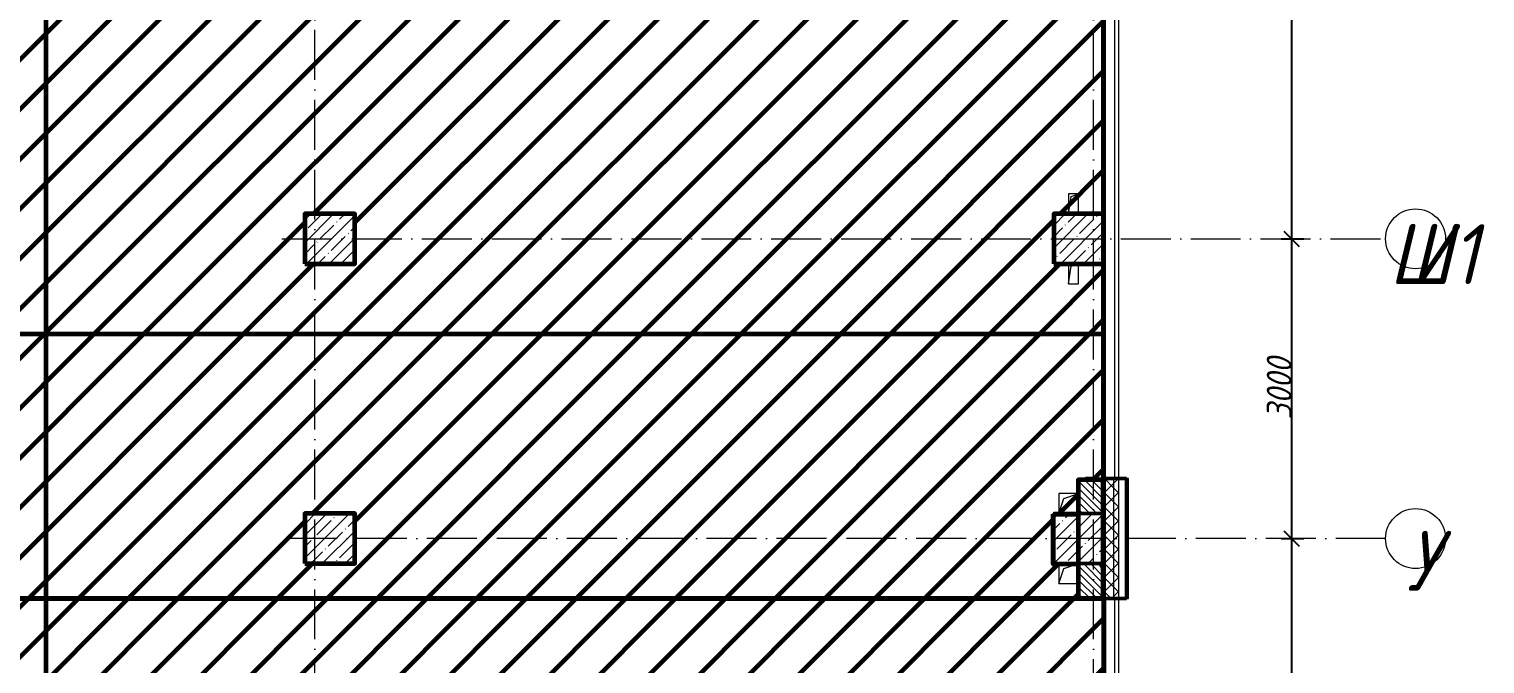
# Model space of a CAD drawing. Header units: millimetres. Extents: x -606178 to 312196, y -19338 to 632709.
# Drawn here: x -335342 to -320762, y 484871 to 491224 of the extents above; entities that cross this region are included whole.
import ezdxf

# ---------------------------------------------------------------- set-up
doc = ezdxf.new("R2010")
doc.units = ezdxf.units.MM
doc.linetypes.add('50_200_ШТРИХ_1Т_ш5_п1_п1_', pattern=[700, 500, -100, 0, -100])
for name, color, linetype, lineweight in [('6.4.1) Окр пт с инж. ПТ2.16', 3, 'Continuous', 60), ('6.4.3) Окр пт с инж. ПТ2.3', 150, 'Continuous', 60), ('A-____-____-DIMS', 7, 'Continuous', 9), ('A-GENM-____-MCUT', 7, 'Continuous', 25), ('A-GENM-____-OTLN', 7, 'Continuous', 9), ('A-GENM-____-OTLN-1', 7, 'Continuous', 25), ('A-WALL-____-MCUT-2', 7, 'Continuous', 50), ('A-WALL-____-MCUT-3', 7, 'Continuous', 9), ('A-WALL-____-OTLN', 7, 'Continuous', 9), ('A-WALL-____-PATT-1', 7, 'Continuous', 9), ('A-WALL-FNSH-MCUT-1', 7, 'Continuous', 9), ('S-COLS-____-MCUT', 7, 'Continuous', 50), ('S-COLS-____-OTLN', 7, 'Continuous', 9), ('S-GRID-____-IDEN', 7, 'Continuous', 9), ('S-GRID-____-OTLN-1', 7, '50_200_ШТРИХ_1Т_ш5_п1_п1_', 9)]:
    doc.layers.add(name, color=color, linetype=linetype, lineweight=lineweight)
doc.styles.add('ISOCPEUR_I', font='isocpeui.ttf', dxfattribs={"width": 0.9, "height": 2.5})
doc.styles.add('ISOCPEUR_I_9', font='isocpeui.ttf', dxfattribs={"width": 0.9, "height": 250})
doc.dimstyles.new('ISO-2_5_0_9К_БОЛЬШОЙ_ОСИ', dxfattribs={"dimscale": 304.8, "dimtxt": 248.995294, "dimasz": 0.492126, "dimexe": 0.393701, "dimexo": 0, "dimgap": 0, "dimtad": 1, "dimdec": 0, "dimzin": 0, "dimdsep": 46, "dimtxsty": 'ISOCPEUR_I_9', "dimblk1": 'OBLIQUE', "dimblk2": 'OBLIQUE', "dimsah": 1, "dimcen": 0.09, "dimdle": 0.393701, "dimazin": 0, "dimtfac": 1, "dimtdec": 4, "dimtix": 1, "dimtmove": 0, "dimatfit": 3, "dimfxl": 1, "dimtvp": 1, "dimtolj": 1, "dimtzin": 0, "dimarcsym": 2})
pattern_1 = [(45, (-425830.77, 451794.26), (-70.71068, 70.71068), []), (135, (-425830.77, 451794.26), (-70.71068, -70.71068), [])]
pattern_2 = [(135, (-425830.77, 451794.26), (-35.35534, -35.35534), [])]

# ---------------------------------------------------------------- blocks, each defined once
blk = doc.blocks.new('BSC_Колонна _Прямоугольная - 500х500-V35-АР1_План отверстий 1 этажа в осях 1-64_А-ГГ')
at = {"layer": 'S-COLS-____-OTLN'}
h = blk.add_hatch(dxfattribs=at)
h.set_pattern_fill('FP_67', color=256, style=0, pattern_type=2)
h.set_pattern_definition([(45, (-101000, -34331.04), (-114.04925, 114.04925), []), (45, (-100885.95, -34331.04), (-114.04925, 114.04925), [201.613, -40.323, 3.353, -36.97])])
h.paths.add_polyline_path([(-250, -250), (250, -250), (250, 250), (-250, 250), (-250, -57)], flags=0)
at = {"layer": 'S-COLS-____-MCUT'}
for p, q in [((250, 250), (-250, 250)), ((-250, 250), (-250, -250)), ((250, -250), (250, 250)), ((-250, -250), (250, -250))]:
    blk.add_line(p, q, dxfattribs=at)
blk = doc.blocks.new('BSC_Колонна _Прямоугольная - 500х500-V36-АР1_План отверстий 1 этажа в осях 1-64_А-ГГ')
at = {"layer": 'S-COLS-____-OTLN'}
h = blk.add_hatch(dxfattribs=at)
h.set_pattern_fill('FP_68', color=256, style=0, pattern_type=2)
h.set_pattern_definition([(45, (-93500, -34331.04), (-114.04925, 114.04925), []), (45, (-93385.95, -34331.04), (-114.04925, 114.04925), [201.613, -40.323, 3.353, -36.97])])
h.paths.add_polyline_path([(-250, -250), (250, -250), (250, 250), (-250, 250)], flags=0)
at = {"layer": 'S-COLS-____-MCUT'}
for p, q in [((250, 250), (-250, 250)), ((-250, 250), (-250, -250)), ((250, -250), (250, 250)), ((-250, -250), (250, -250))]:
    blk.add_line(p, q, dxfattribs=at)
blk = doc.blocks.new('BSC_Колонна _Прямоугольная - 500х500-V37-АР1_План отверстий 1 этажа в осях 1-64_А-ГГ')
at = {"layer": 'S-COLS-____-OTLN'}
h = blk.add_hatch(dxfattribs=at)
h.set_pattern_fill('FP_69', color=256, style=0, pattern_type=2)
h.set_pattern_definition([(45, (-101000, -37331.04), (-114.04925, 114.04925), []), (45, (-100885.95, -37331.04), (-114.04925, 114.04925), [201.613, -40.323, 3.353, -36.97])])
h.paths.add_polyline_path([(-250, -250), (250, -250), (250, 250), (-250, 250)], flags=0)
at = {"layer": 'S-COLS-____-MCUT'}
for p, q in [((250, 250), (-250, 250)), ((-250, 250), (-250, -250)), ((250, -250), (250, 250)), ((-250, -250), (250, -250))]:
    blk.add_line(p, q, dxfattribs=at)
blk = doc.blocks.new('BSC_Колонна _Прямоугольная - 500х500-V38-АР1_План отверстий 1 этажа в осях 1-64_А-ГГ')
at = {"layer": 'S-COLS-____-OTLN'}
h = blk.add_hatch(dxfattribs=at)
h.set_pattern_fill('FP_70', color=256, style=0, pattern_type=2)
h.set_pattern_definition([(45, (-93500, -37331.04), (-114.04925, 114.04925), []), (45, (-93385.95, -37331.04), (-114.04925, 114.04925), [201.613, -40.323, 3.353, -36.97])])
h.paths.add_polyline_path([(-250, -250), (250, -250), (250, 250), (-250, 250)], flags=0)
at = {"layer": 'S-COLS-____-MCUT'}
for p, q in [((250, 250), (-250, 250)), ((-250, 250), (-250, -250)), ((250, -250), (250, 250)), ((-250, -250), (250, -250))]:
    blk.add_line(p, q, dxfattribs=at)
blk = doc.blocks.new('Фахверк_СКБ_Уголок - 250_2700-27497298-АР1_План отверстий 1 этажа в осях 1-64_А-ГГ')
at = {"layer": 'A-GENM-____-MCUT'}
for p, q in [((200, 181), (125, 181)), ((125, 181), (125, 106)), ((131, 106), (131, 175)), ((131, 175), (200, 175)), ((200, 175), (200, 181)), ((125, 106), (131, 106)), ((131, -6), (125, -6)), ((125, -6), (125, -81)), ((125, -81), (200, -81)), ((131, -75), (131, -6)), ((200, -75), (131, -75)), ((200, -81), (200, -75))]:
    blk.add_line(p, q, dxfattribs=at)
blk = doc.blocks.new('AR_Отверстие прямоугольное _в плите_ - AR_Отверстие прямоугольное _в плите_-V183-АР1_План отверстий 1 этажа в осях 1-64_А-ГГ')
at = {"layer": 'A-GENM-____-OTLN'}
for p, q in [((50, 100), (-50, 100)), ((-50, 100), (-50, -100)), ((-50, -100), (-25, 75)), ((-25, 75), (50, 100)), ((50, -100), (50, 100))]:
    blk.add_line(p, q, dxfattribs=at)
blk = doc.blocks.new('AR_Отверстие прямоугольное _в плите_ - AR_Отверстие прямоугольное _в плите_-V184-АР1_План отверстий 1 этажа в осях 1-64_А-ГГ')
at = {"layer": 'A-GENM-____-OTLN'}
for p, q in [((-50, 100), (-50, -100)), ((-50, -100), (-25, 75)), ((-25, 75), (50, 100)), ((50, -100), (50, 100)), ((-50, -100), (50, -100))]:
    blk.add_line(p, q, dxfattribs=at)
blk = doc.blocks.new('AR_Отверстие прямоугольное _в плите_ - AR_Отверстие прямоугольное _в плите_-30512047-АР1_План отверстий 1 этажа в осях 1-64_А-ГГ')
at = {"layer": 'A-GENM-____-OTLN'}
for p, q in [((100, 100), (-100, 100)), ((-100, 100), (-100, -99)), ((-100, -99), (-50, 50)), ((-50, 50), (100, 100))]:
    blk.add_line(p, q, dxfattribs=at)
blk = doc.blocks.new('AR_Отверстие прямоугольное _в плите_ - AR_Отверстие прямоугольное _в плите_-V186-АР1_План отверстий 1 этажа в осях 1-64_А-ГГ')
at = {"layer": 'A-GENM-____-OTLN'}
for p, q in [((-100, 100), (-100, -100)), ((-100, -100), (-50, 50)), ((-50, 50), (100, 100)), ((-100, -100), (100, -100))]:
    blk.add_line(p, q, dxfattribs=at)
blk = doc.blocks.new('Ось сетки - Круг_Ø6_00__ISO-2_5_0_9K_-25732049-АР1_План отверстий 1 этажа в осях 1-64_А-ГГ')
at = {"layer": 'S-GRID-____-IDEN'}
blk.add_circle((0, 0), 3, dxfattribs=at)
blk = doc.blocks.new('_Oblique')
at = {"color": 0, "linetype": 'ByBlock', "lineweight": -2}
blk.add_line((-0.5, -0.5), (0.5, 0.5), dxfattribs=at)
blk = doc.blocks.new('*D4237')
at = {"layer": 'A-____-____-DIMS', "color": 0, "lineweight": -2, "transparency": 16777216}
for p, q in [((-322697, 480005), (-322697, 486245)), ((-322803, 486125), (-322577, 486125)), ((-322803, 480125), (-322577, 480125))]:
    blk.add_line(p, q, dxfattribs=at)
at = {"layer": 'Defpoints', "color": 0, "transparency": 16777216}
for p in [(-322803, 486125), (-322697, 486125), (-322803, 480125)]:
    blk.add_point(p, dxfattribs=at)
at = {"layer": 'A-____-____-DIMS', "color": 0, "lineweight": -2, "transparency": 16777216, "xscale": 150, "yscale": 150, "zscale": 150}
for p, rotation in [((-322697, 486125), 90), ((-322697, 480125), 270)]:
    blk.add_blockref('_Oblique', p, dxfattribs=dict(at, rotation=rotation))
at = {"layer": 'A-____-____-DIMS', "color": 0, "transparency": 16777216, "insert": (-322822, 483125), "char_height": 250, "width": 758.48, "attachment_point": 5, "rotation": 90, "style": 'ISOCPEUR_I_9'}
blk.add_mtext('\\A1;6000', dxfattribs=at)
blk = doc.blocks.new('*D4238')
at = {"layer": 'A-____-____-DIMS', "color": 0, "lineweight": -2, "transparency": 16777216}
for p, q in [((-322697, 486005), (-322697, 489245)), ((-322803, 489125), (-322577, 489125)), ((-322803, 486125), (-322577, 486125))]:
    blk.add_line(p, q, dxfattribs=at)
at = {"layer": 'Defpoints', "color": 0, "transparency": 16777216}
for p in [(-322803, 489125), (-322697, 489125), (-322803, 486125)]:
    blk.add_point(p, dxfattribs=at)
at = {"layer": 'A-____-____-DIMS', "color": 0, "lineweight": -2, "transparency": 16777216, "xscale": 150, "yscale": 150, "zscale": 150}
for p, rotation in [((-322697, 489125), 90), ((-322697, 486125), 270)]:
    blk.add_blockref('_Oblique', p, dxfattribs=dict(at, rotation=rotation))
at = {"layer": 'A-____-____-DIMS', "color": 0, "transparency": 16777216, "insert": (-322822, 487625), "char_height": 250, "width": 758.48, "attachment_point": 5, "rotation": 90, "style": 'ISOCPEUR_I_9'}
blk.add_mtext('\\A1;3000', dxfattribs=at)
blk = doc.blocks.new('*D4239')
at = {"layer": 'A-____-____-DIMS', "color": 0, "lineweight": -2, "transparency": 16777216}
for p, q in [((-322697, 489005), (-322697, 494745)), ((-322803, 494625), (-322577, 494625)), ((-322803, 489125), (-322577, 489125))]:
    blk.add_line(p, q, dxfattribs=at)
at = {"layer": 'Defpoints', "color": 0, "transparency": 16777216}
for p in [(-322803, 494625), (-322697, 494625), (-322803, 489125)]:
    blk.add_point(p, dxfattribs=at)
at = {"layer": 'A-____-____-DIMS', "color": 0, "lineweight": -2, "transparency": 16777216, "xscale": 150, "yscale": 150, "zscale": 150}
for p, rotation in [((-322697, 494625), 90), ((-322697, 489125), 270)]:
    blk.add_blockref('_Oblique', p, dxfattribs=dict(at, rotation=rotation))
at = {"layer": 'A-____-____-DIMS', "color": 0, "transparency": 16777216, "insert": (-322822, 491875), "char_height": 250, "width": 758.48, "attachment_point": 5, "rotation": 90, "style": 'ISOCPEUR_I_9'}
blk.add_mtext('\\A1;5500', dxfattribs=at)

msp = doc.modelspace()

# ---------------------------------------------------------------- hatches: boundary and pattern name
at = {"layer": '6.4.3) Окр пт с инж. ПТ2.3'}
h = msp.add_hatch(dxfattribs=at)
h.set_pattern_fill('ANSI31', color=256, scale=111)
h.paths.add_polyline_path([(-324580.7712, 494225.3011), (-325080.7712, 494225.3011), (-325080.7712, 494725.3011), (-324580.7712, 494725.3011), (-324580.7712, 497525.3011), (-324836.7712, 497525.3011), (-324836.7712, 497625.3011), (-328980.7712, 497625.3011), (-328980.7712, 498575.3011), (-324580.7712, 498575.3011), (-324580.7712, 499314.185), (-337180.7712, 499314.185), (-337180.7712, 488775.3011), (-336580.7712, 488775.3011), (-336580.7712, 488175.3011), (-324580.7712, 488175.3011), (-324580.7712, 488875.3011), (-325080.7712, 488875.3011), (-325080.7712, 489375.3011), (-324580.7712, 489375.3011)])
h.paths.add_polyline_path([(-331930.7712, 493875.3011), (-333130.7712, 493875.3011), (-333130.7712, 495760.3011), (-331930.7712, 495760.3011)], flags=16)
h.paths.add_polyline_path([(-332080.7712, 489375.3011), (-332080.7712, 488875.3011), (-332580.7712, 488875.3011), (-332580.7712, 489375.3011)], flags=16)
h.paths.add_polyline_path([(-336580.7712, 494225.3011), (-337080.7712, 494225.3011), (-337080.7712, 494725.3011), (-336580.7712, 494725.3011)], flags=16)
h.paths.add_polyline_path([(-336580.7712, 494775.3011), (-337080.7712, 494775.3011), (-337080.7712, 495275.3011), (-336580.7712, 495275.3011)], flags=16)
h.paths.add_polyline_path([(-332080.7712, 498075.3011), (-332580.7712, 498075.3011), (-332580.7712, 498575.3011), (-332080.7712, 498575.3011)], flags=16)
h.paths.add_polyline_path([(-332630.7712, 498625.3011), (-333130.7712, 498625.3011), (-333130.7712, 499125.3011), (-332630.7712, 499125.3011)], flags=16)
h.paths.add_polyline_path([(-336580.7712, 497725.3011), (-337080.7712, 497725.3011), (-337080.7712, 498225.3011), (-336580.7712, 498225.3011)], flags=16)
h = msp.add_hatch(dxfattribs=at)
h.set_pattern_fill('ANSI31', color=256, scale=111)
h.paths.add_polyline_path([(-324586.7712, 488175.3011), (-337180.7712, 488175.3011), (-337180.7712, 485525.3011), (-324836.7712, 485525.3011), (-324836.7712, 485869.3011), (-325086.7712, 485869.3011), (-325086.7712, 486369.3011), (-324836.7712, 486369.3011), (-324836.7712, 486713.3011), (-324586.7712, 486713.3011)])
h.paths.add_polyline_path([(-332080.7712, 486375.3011), (-332080.7712, 485875.3011), (-332580.7712, 485875.3011), (-332580.7712, 486375.3011)], flags=16)
h = msp.add_hatch(dxfattribs=at)
h.set_pattern_fill('ANSI31', color=256, scale=111)
h.paths.add_polyline_path([(-325080.7712, 480375.3011), (-324580.7712, 480375.3011), (-324580.7712, 485525.3011), (-324836.7712, 485525.3011), (-348130.7712, 485525.3011), (-348130.7712, 482725.3011), (-347830.7712, 482725.3011), (-347830.7712, 482225.3011), (-348130.7712, 482225.3011), (-348130.7712, 476725.3011), (-347830.7712, 476725.3011), (-347830.7712, 476225.3011), (-348130.7712, 476225.3011), (-348130.7712, 470725.3011), (-347830.7712, 470725.3011), (-347830.7712, 470225.3011), (-348130.7712, 470225.3011), (-348130.7712, 468375.3011), (-324580.7712, 468375.3011), (-324580.7712, 470875.3011), (-325080.7712, 470875.3011), (-325080.7712, 471375.3011), (-324580.7712, 471375.3011), (-324580.7712, 476531.3011), (-324830.7712, 476531.3011), (-324830.7712, 476875.3011), (-325080.7712, 476875.3011), (-325080.7712, 477375.3011), (-324830.7712, 477375.3011), (-324830.7712, 477719.3011), (-324580.7712, 477719.3011), (-324580.7712, 479875.3011), (-325080.7712, 479875.3011)])
h.paths.add_polyline_path([(-342430.7712, 482225.3011), (-342930.7712, 482225.3011), (-342930.7712, 482725.3011), (-342430.7712, 482725.3011)], flags=16)
h.paths.add_polyline_path([(-337180.7712, 482175.3011), (-337180.7712, 482775.3011), (-336580.7712, 482775.3011), (-336580.7712, 482175.3011)], flags=16)
h.paths.add_polyline_path([(-337180.7712, 477975.3011), (-335980.7712, 477975.3011), (-335980.7712, 475825.3011), (-337180.7712, 475825.3011)], flags=16)
h.paths.add_polyline_path([(-342430.7712, 476725.3011), (-342430.7712, 476225.3011), (-342930.7712, 476225.3011), (-342930.7712, 476725.3011)], flags=16)
h.paths.add_polyline_path([(-332580.7712, 480375.3011), (-332080.7712, 480375.3011), (-332080.7712, 479875.3011), (-332580.7712, 479875.3011)], flags=16)
h.paths.add_polyline_path([(-332580.7712, 477375.3011), (-331930.7712, 477375.3011), (-331930.7712, 476175.3011), (-332580.7712, 476175.3011)], flags=16)
h.paths.add_polyline_path([(-342430.7712, 470725.3011), (-342430.7712, 470225.3011), (-342930.7712, 470225.3011), (-342930.7712, 470725.3011)], flags=16)
h.paths.add_polyline_path([(-337180.7712, 470775.3011), (-336580.7712, 470775.3011), (-336580.7712, 470175.3011), (-337180.7712, 470175.3011)], flags=16)
h.paths.add_polyline_path([(-332580.7712, 471375.3011), (-332080.7712, 471375.3011), (-332080.7712, 470875.3011), (-332580.7712, 470875.3011)], flags=16)
at = {"layer": 'A-WALL-____-PATT-1'}
h = msp.add_hatch(dxfattribs=at)
h.set_pattern_fill('FP_1', color=256, style=0, pattern_type=2)
h.set_pattern_definition(pattern_1)
h.paths.add_polyline_path([(-324480.7712, 449775.3011), (-324480.7712, 450725.3011), (-324574.7712, 450725.3011), (-324574.7712, 450650.3011), (-324580.7712, 450650.3011), (-324580.7712, 449775.3011)], flags=0)
h.paths.add_polyline_path([(-324574.7712, 452525.3011), (-324480.7712, 452525.3011), (-324480.7712, 453725.3011), (-324574.7712, 453725.3011), (-324574.7712, 453650.3011), (-324580.7712, 453650.3011), (-324580.7712, 452600.3011), (-324574.7712, 452600.3011), (-324574.7712, 452528.7451)], flags=0)
h.paths.add_polyline_path([(-324574.7712, 458525.3011), (-324480.7712, 458525.3011), (-324480.7712, 459725.3011), (-324574.7712, 459725.3011), (-324574.7712, 459650.3011), (-324580.7712, 459650.3011), (-324580.7712, 458600.3011), (-324574.7712, 458600.3011), (-324574.7712, 458531.3011)], flags=0)
h.paths.add_polyline_path([(-324574.7712, 461525.3011), (-324480.7712, 461525.3011), (-324480.7712, 462725.3011), (-324574.7712, 462725.3011), (-324574.7712, 462650.3011), (-324580.7712, 462650.3011), (-324580.7712, 461600.3011), (-324574.7712, 461600.3011), (-324574.7712, 461531.3011)], flags=0)
h.paths.add_polyline_path([(-324480.7712, 464525.3011), (-324480.7712, 465725.3011), (-324574.7712, 465725.3011), (-324574.7712, 465650.3011), (-324580.7712, 465650.3011), (-324580.7712, 464600.3011), (-324574.7712, 464600.3011), (-324574.7712, 464525.3011)], flags=0)
h.paths.add_polyline_path([(-324480.7712, 467525.3011), (-324480.7712, 468725.3011), (-324574.7712, 468725.3011), (-324574.7712, 468650.3011), (-324580.7712, 468650.3011), (-324580.7712, 467600.3011), (-324574.7712, 467600.3011), (-324574.7712, 467525.3011)], flags=0)
h.paths.add_polyline_path([(-324480.7712, 476525.3011), (-324480.7712, 477725.3011), (-324574.7712, 477725.3011), (-324574.7712, 477650.3011), (-324580.7712, 477650.3011), (-324580.7712, 476600.3011), (-324574.7712, 476600.3011), (-324574.7712, 476525.3011)], flags=0)
h.paths.add_polyline_path([(-324480.7712, 485525.3011), (-324480.7712, 486725.3011), (-324574.7712, 486725.3011), (-324574.7712, 486650.3011), (-324580.7712, 486650.3011), (-324580.7712, 485600.3011), (-324574.7712, 485600.3011), (-324574.7712, 485525.3011)], flags=0)
h.paths.add_polyline_path([(-324574.7712, 497525.3011), (-324480.7712, 497525.3011), (-324480.7712, 498590.3011), (-324580.7712, 498590.3011), (-324580.7712, 497600.3011), (-324574.7712, 497600.3011), (-324574.7712, 497531.3011)], flags=0)
h = msp.add_hatch(dxfattribs=at)
h.set_pattern_fill('FP_1', color=256, style=0, pattern_type=2)
h.set_pattern_definition(pattern_1)
h.paths.add_polyline_path([(-324480.7712, 449725.3011), (-324430.7712, 449725.3011), (-324430.7712, 450725.3011), (-324480.7712, 450725.3011), (-324480.7712, 449775.3011)], flags=0)
h.paths.add_polyline_path([(-324480.7712, 452525.3011), (-324430.7712, 452525.3011), (-324430.7712, 453725.3011), (-324480.7712, 453725.3011), (-324480.7712, 452528.7451)], flags=0)
h.paths.add_polyline_path([(-324430.7712, 458525.3011), (-324430.7712, 459725.3011), (-324480.7712, 459725.3011), (-324480.7712, 458525.3011)], flags=0)
h.paths.add_polyline_path([(-324430.7712, 461525.3011), (-324430.7712, 462725.3011), (-324480.7712, 462725.3011), (-324480.7712, 461525.3011)], flags=0)
h.paths.add_polyline_path([(-324430.7712, 464525.3011), (-324430.7712, 465725.3011), (-324480.7712, 465725.3011), (-324480.7712, 464525.3011)], flags=0)
h.paths.add_polyline_path([(-324430.7712, 467525.3011), (-324430.7712, 468725.3011), (-324480.7712, 468725.3011), (-324480.7712, 467525.3011)], flags=0)
h.paths.add_polyline_path([(-324430.7712, 476525.3011), (-324430.7712, 477725.3011), (-324480.7712, 477725.3011), (-324480.7712, 476525.3011)], flags=0)
h.paths.add_polyline_path([(-324430.7712, 485525.3011), (-324430.7712, 486725.3011), (-324480.7712, 486725.3011), (-324480.7712, 485525.3011)], flags=0)
h.paths.add_polyline_path([(-324480.7712, 497525.3011), (-324430.7712, 497525.3011), (-324430.7712, 498590.3011), (-324480.7712, 498590.3011), (-324480.7712, 498108.4269)], flags=0)
h = msp.add_hatch(dxfattribs=at)
h.set_pattern_fill('FP_3', color=256, style=0, pattern_type=2)
h.set_pattern_definition([(45, (-425830.77, 451794.26), (-85.53659, 85.53659), []), (45, (-425773.75, 451794.26), (-85.53659, 85.53659), [])])
h.paths.add_polyline_path([(-324350.7712, 449625.3011), (-324330.7712, 449625.3011), (-324330.7712, 450725.3011), (-324350.7712, 450725.3011), (-324350.7712, 449645.3011)], flags=0)
h.paths.add_polyline_path([(-324350.7712, 452525.3011), (-324330.7712, 452525.3011), (-324330.7712, 453725.3011), (-324350.7712, 453725.3011), (-324350.7712, 452528.7451)], flags=0)
h.paths.add_polyline_path([(-324330.7712, 458525.3011), (-324330.7712, 459725.3011), (-324350.7712, 459725.3011), (-324350.7712, 458525.3011)], flags=0)
h.paths.add_polyline_path([(-324350.7712, 461525.3011), (-324330.7712, 461525.3011), (-324330.7712, 462725.3011), (-324350.7712, 462725.3011), (-324350.7712, 461988.6791)], flags=0)
h.paths.add_polyline_path([(-324350.7712, 464525.3011), (-324330.7712, 464525.3011), (-324330.7712, 465725.3011), (-324350.7712, 465725.3011), (-324350.7712, 464568.6611)], flags=0)
h.paths.add_polyline_path([(-324330.7712, 467525.3011), (-324330.7712, 468725.3011), (-324350.7712, 468725.3011), (-324350.7712, 467525.3011)], flags=0)
h.paths.add_polyline_path([(-324330.7712, 476525.3011), (-324330.7712, 477725.3011), (-324350.7712, 477725.3011), (-324350.7712, 476525.3011)], flags=0)
h.paths.add_polyline_path([(-324330.7712, 485525.3011), (-324330.7712, 486725.3011), (-324350.7712, 486725.3011), (-324350.7712, 485525.3011)], flags=0)
h.paths.add_polyline_path([(-324350.7712, 497525.3011), (-324330.7712, 497525.3011), (-324330.7712, 498590.3011), (-324350.7712, 498590.3011), (-324350.7712, 498108.4269)], flags=0)
h = msp.add_hatch(dxfattribs=at)
h.set_pattern_fill('FP_6', color=256, style=0, pattern_type=2)
h.set_pattern_definition(pattern_2)
h.paths.add_polyline_path([(-324649.7712, 486375.3011), (-324580.7712, 486375.3011), (-324580.7712, 486719.3011), (-324649.7712, 486719.3011), (-324649.7712, 486725.3011), (-324761.7712, 486725.3011), (-324761.7712, 486719.3011), (-324830.7712, 486719.3011), (-324830.7712, 486375.3011), (-324761.7712, 486375.3011)], flags=0)
h = msp.add_hatch(dxfattribs=at)
h.set_pattern_fill('FP_6', color=256, style=0, pattern_type=2)
h.set_pattern_definition(pattern_2)
h.paths.add_polyline_path([(-324761.7712, 485525.3011), (-324649.7712, 485525.3011), (-324649.7712, 485531.3011), (-324580.7712, 485531.3011), (-324580.7712, 485875.3011), (-324830.7712, 485875.3011), (-324830.7712, 485531.3011), (-324761.7712, 485531.3011)], flags=0)

# ---------------------------------------------------------------- linework, layer by layer
at = {"layer": '6.4.1) Окр пт с инж. ПТ2.16'}
for points in [[(-348130.7712, 499314.185), (-324580.7712, 499314.185), (-324580.7712, 468375.3011), (-348130.7712, 468375.3011)], [(-348130.7712, 485525.3011), (-324580.7712, 485525.3011), (-324580.7712, 499314.185), (-348130.7712, 499314.185)], [(-332580.7712, 488875.3011), (-332080.7712, 488875.3011), (-332080.7712, 489375.3011), (-332580.7712, 489375.3011)], [(-325080.7712, 488875.3011), (-324580.7712, 488875.3011), (-324580.7712, 489375.3011), (-325080.7712, 489375.3011)], [(-337180.7712, 488175.3011), (-324586.7712, 488175.3011), (-324586.7712, 485525.3011), (-337180.7712, 485525.3011)], [(-324836.7712, 485525.3011), (-324586.7712, 485525.3011), (-324586.7712, 486713.3011), (-324836.7712, 486713.3011)], [(-332580.7712, 485875.3011), (-332080.7712, 485875.3011), (-332080.7712, 486375.3011), (-332580.7712, 486375.3011)], [(-325086.7712, 486369.3011), (-324836.7712, 486369.3011), (-324836.7712, 485869.3011), (-325086.7712, 485869.3011)], [(-348130.7712, 468375.3011), (-324574.7712, 468375.3011), (-324574.7712, 485525.3011), (-348130.7712, 485525.3011)]]:
    msp.add_lwpolyline(points, close=True, dxfattribs=at)
at = {"layer": '6.4.1) Окр пт с инж. ПТ2.16', "color": 1}
msp.add_lwpolyline([(-335171.8565, 470661.7739), (-335171.8565, 497200.5853)], dxfattribs=at)
at = {"layer": 'A-WALL-____-MCUT-2'}
for p, q in [((-324649.7712, 486725.3011), (-324761.7712, 486725.3011)), ((-324350.7712, 486725.3011), (-324574.7712, 486725.3011)), ((-324350.7712, 485525.3011), (-324350.7712, 486725.3011)), ((-324830.7712, 486650.3011), (-324830.7712, 486375.3011)), ((-324830.7712, 485875.3011), (-324830.7712, 485600.3011)), ((-324580.7712, 485600.3011), (-324580.7712, 485875.3011)), ((-324761.7712, 485525.3011), (-324649.7712, 485525.3011)), ((-324574.7712, 485525.3011), (-324350.7712, 485525.3011))]:
    msp.add_line(p, q, dxfattribs=at)
at = {"layer": 'A-WALL-____-MCUT-3'}
for p, q in [((-324480.7712, 486725.3011), (-324480.7712, 485525.3011)), ((-324430.7712, 486725.3011), (-324430.7712, 485525.3011)), ((-324580.7712, 486650.3011), (-324580.7712, 486375.3011)), ((-324580.7712, 486375.3011), (-324580.7712, 486650.3011)), ((-324580.7712, 485875.3011), (-324580.7712, 485600.3011))]:
    msp.add_line(p, q, dxfattribs=at)
at = {"layer": 'A-WALL-____-OTLN'}
for p, q in [((-324470.7712, 497525.3011), (-324470.7712, 486725.3011)), ((-324430.7712, 497525.3011), (-324430.7712, 486725.3011)), ((-324580.7712, 489375.3011), (-324580.7712, 494225.3011)), ((-324580.7712, 486725.3011), (-324580.7712, 488875.3011)), ((-324580.7712, 480375.3011), (-324580.7712, 485525.3011)), ((-324470.7712, 485525.3011), (-324470.7712, 477725.3011)), ((-324430.7712, 485525.3011), (-324430.7712, 477725.3011))]:
    msp.add_line(p, q, dxfattribs=at)
at = {"layer": 'A-WALL-FNSH-MCUT-1'}
for p, q in [((-324330.7712, 486725.3011), (-324350.7712, 486725.3011)), ((-324330.7712, 485525.3011), (-324330.7712, 486725.3011)), ((-324350.7712, 485525.3011), (-324330.7712, 485525.3011))]:
    msp.add_line(p, q, dxfattribs=at)
at = {"layer": 'S-GRID-____-OTLN-1'}
for p, q in [((-332480.7712, 447311.6528), (-332480.7712, 501675.2188)), ((-324680.7712, 447311.6528), (-324680.7712, 501675.2188)), ((-324680.7712, 447311.6528), (-324680.7712, 501675.2188)), ((-332809.5068, 489125.3011), (-321756.3646, 489125.3011)), ((-321756.3646, 486125.3011), (-332809.5068, 486125.3011))]:
    msp.add_line(p, q, dxfattribs=at)

# ---------------------------------------------------------------- block references
at = {"layer": 'A-GENM-____-OTLN'}
for name, p in [('AR_Отверстие прямоугольное _в плите_ - AR_Отверстие прямоугольное _в плите_-V183-АР1_План отверстий 1 этажа в осях 1-64_А-ГГ', (-324880.7712, 489475.3011)), ('AR_Отверстие прямоугольное _в плите_ - AR_Отверстие прямоугольное _в плите_-V184-АР1_План отверстий 1 этажа в осях 1-64_А-ГГ', (-324880.7712, 488775.3011)), ('AR_Отверстие прямоугольное _в плите_ - AR_Отверстие прямоугольное _в плите_-30512047-АР1_План отверстий 1 этажа в осях 1-64_А-ГГ', (-324930.7712, 486474.7012)), ('AR_Отверстие прямоугольное _в плите_ - AR_Отверстие прямоугольное _в плите_-V186-АР1_План отверстий 1 этажа в осях 1-64_А-ГГ', (-324930.7712, 485775.3011))]:
    msp.add_blockref(name, p, dxfattribs=at)
at = {"layer": 'A-GENM-____-OTLN-1'}
for p, rotation in [((-324755.7712, 486850.3011), 269.9999999999999), ((-324655.7712, 485400.3011), 89.9999999999999)]:
    msp.add_blockref('Фахверк_СКБ_Уголок - 250_2700-27497298-АР1_План отверстий 1 этажа в осях 1-64_А-ГГ', p, dxfattribs=dict(at, rotation=rotation))
at = {"layer": 'S-COLS-____-OTLN'}
for name, p in [('BSC_Колонна _Прямоугольная - 500х500-V38-АР1_План отверстий 1 этажа в осях 1-64_А-ГГ', (-332330.7712, 489125.3011)), ('BSC_Колонна _Прямоугольная - 500х500-V37-АР1_План отверстий 1 этажа в осях 1-64_А-ГГ', (-324830.7712, 489125.3011)), ('BSC_Колонна _Прямоугольная - 500х500-V36-АР1_План отверстий 1 этажа в осях 1-64_А-ГГ', (-332330.7712, 486125.3011)), ('BSC_Колонна _Прямоугольная - 500х500-V35-АР1_План отверстий 1 этажа в осях 1-64_А-ГГ', (-324830.7712, 486125.3011))]:
    msp.add_blockref(name, p, dxfattribs=at)
at = {"layer": 'S-GRID-____-IDEN', "xscale": 99.99999999999993, "yscale": 99.99999999999993, "zscale": 99.99999999999993}
for p, rotation in [((-321456.3646, 489125.3011), 269.9999999999995), ((-321456.3646, 486125.3011), 89.9999999999998)]:
    msp.add_blockref('Ось сетки - Круг_Ø6_00__ISO-2_5_0_9K_-25732049-АР1_План отверстий 1 этажа в осях 1-64_А-ГГ', p, dxfattribs=dict(at, rotation=rotation))

# ---------------------------------------------------------------- texts
at = {"layer": 'S-GRID-____-IDEN', "char_height": 600, "attachment_point": 1, "style": 'ISOCPEUR_I'}
for s, insert, width in [('\\fISOCPEUR|b0|i1|c204|p34|;\\W.9;Ш', (-321720.8441, 489271.9336), 281.392312), ('/1', (-321488.6722, 489271.9336), 346.329), ('\\fISOCPEUR|b0|i1|c204|p34|;\\W.9;У', (-321549.1851, 486201.377), 223.670812)]:
    msp.add_mtext(s, dxfattribs=dict(at, insert=insert, width=width))

# ---------------------------------------------------------------- dimensions: what is measured, and where the dimension line sits
at = {"layer": 'A-____-____-DIMS'}
for base, p1, p2, override, picture, middle in [((-322696.5297, 494625.3011), (-322802.5957, 489125.3011), (-322802.5957, 494625.3011), {"dimpost": '<>', "dimfxl": 5500}, '*D4239', (-322821.5297, 491875.3011)), ((-322696.5297, 489125.3011), (-322802.5957, 486125.3011), (-322802.5957, 489125.3011), {"dimpost": '<>', "dimfxl": 3000}, '*D4238', (-322821.5297, 487625.3011)), ((-322696.5297, 486125.3011), (-322802.5957, 480125.3011), (-322802.5957, 486125.3011), {"dimpost": '<>', "dimfxl": 6000}, '*D4237', (-322821.5297, 483125.3011))]:
    dim = msp.add_linear_dim(base=base, p1=p1, p2=p2, angle=90, dimstyle='ISO-2_5_0_9К_БОЛЬШОЙ_ОСИ', override=override, dxfattribs=at)
    dim.commit()
    dim.dimension.update_dxf_attribs({"geometry": picture, "text_midpoint": middle})

doc.saveas('drawing.dxf')
